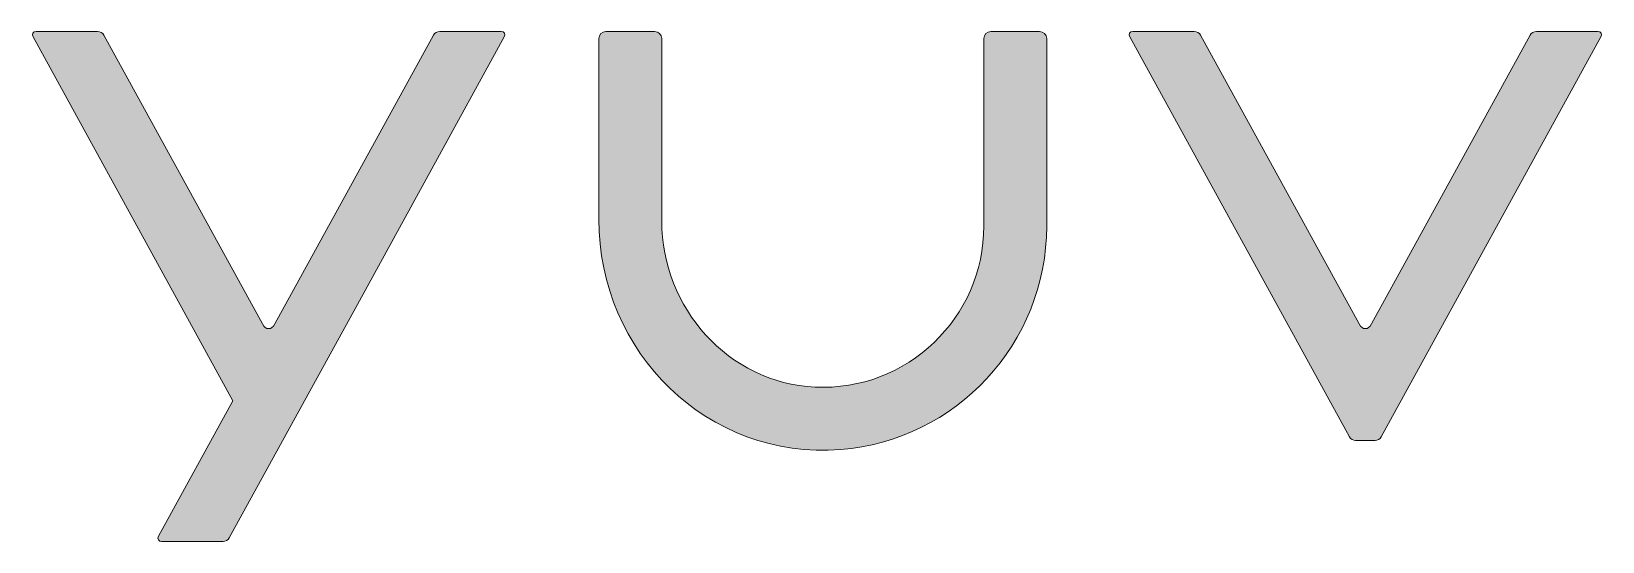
# Model space of a CAD drawing. Header units: millimetres. Extents: x 103.6 to 183.7, y -111 to -85.
import ezdxf

# ---------------------------------------------------------------- set-up
doc = ezdxf.new("R2010")
doc.units = ezdxf.units.MM
doc.header["$MEASUREMENT"] = 0
doc.layers.add('Layer 1', color=7, linetype='Continuous', lineweight=0)

msp = doc.modelspace()

# ---------------------------------------------------------------- hatches: boundary and pattern name
at = {"layer": 'Layer 1', "true_color": 0x231f20, "transparency": 33554687}
h = msp.add_hatch(color=250, dxfattribs=at)
h.dxf.hatch_style = 2
edge = h.paths.add_edge_path()
edge.add_spline(control_points=[(170.831, -105.682), (170.888, -105.786), (171.031, -105.87), (171.149, -105.87), (171.149, -105.87), (172.138, -105.87), (172.138, -105.87), (172.256, -105.87), (172.4, -105.786), (172.457, -105.682), (172.457, -105.682), (183.657, -85.307), (183.657, -85.307), (183.738, -85.159), (183.667, -85.037), (183.498, -85.037), (183.498, -85.037), (180.362, -85.037), (180.362, -85.037), (180.23, -85.037), (180.108, -85.11), (180.044, -85.226), (180.044, -85.226), (171.962, -99.93), (171.962, -99.93), (171.787, -100.248), (171.5, -100.248), (171.325, -99.93), (171.325, -99.93), (163.243, -85.226), (163.243, -85.226), (163.179, -85.11), (163.057, -85.037), (162.925, -85.037), (162.925, -85.037), (159.79, -85.037), (159.79, -85.037), (159.62, -85.037), (159.549, -85.159), (159.631, -85.307), (159.631, -85.307), (170.831, -105.682), (170.831, -105.682)], knot_values=[0, 0, 0, 0, 1, 1, 1, 2, 2, 2, 3, 3, 3, 4, 4, 4, 5, 5, 5, 6, 6, 6, 7, 7, 7, 8, 8, 8, 9, 9, 9, 10, 10, 10, 11, 11, 11, 12, 12, 12, 13, 13, 13, 14, 14, 14, 14], degree=3, periodic=0)
edge = h.paths.add_edge_path()
edge.add_spline(control_points=[(155.036, -85.037), (155.036, -85.037), (152.558, -85.037), (152.558, -85.037), (152.357, -85.037), (152.194, -85.2), (152.194, -85.4), (152.194, -85.4), (152.194, -94.944), (152.194, -94.944), (152.194, -99.601), (148.297, -103.365), (143.592, -103.145), (139.169, -102.939), (135.773, -99.112), (135.773, -94.684), (135.773, -94.684), (135.773, -85.4), (135.773, -85.4), (135.773, -85.2), (135.61, -85.037), (135.41, -85.037), (135.41, -85.037), (132.931, -85.037), (132.931, -85.037), (132.731, -85.037), (132.568, -85.2), (132.568, -85.4), (132.568, -85.4), (132.568, -94.597), (132.568, -94.597), (132.568, -101.384), (138.127, -106.86), (144.894, -106.324), (150.764, -105.859), (155.399, -100.933), (155.399, -94.944), (155.399, -94.944), (155.399, -85.4), (155.399, -85.4), (155.399, -85.2), (155.236, -85.037), (155.036, -85.037)], knot_values=[0, 0, 0, 0, 1, 1, 1, 2, 2, 2, 3, 3, 3, 4, 4, 4, 5, 5, 5, 6, 6, 6, 7, 7, 7, 8, 8, 8, 9, 9, 9, 10, 10, 10, 11, 11, 11, 12, 12, 12, 13, 13, 13, 14, 14, 14, 14], degree=3, periodic=0)
edge.add_line((155.036, -85.037), (155.036, -85.037))
edge = h.paths.add_edge_path()
edge.add_spline(control_points=[(127.591, -85.037), (127.591, -85.037), (124.456, -85.037), (124.456, -85.037), (124.323, -85.037), (124.201, -85.11), (124.137, -85.226), (124.137, -85.226), (116.055, -99.93), (116.055, -99.93), (115.88, -100.248), (115.593, -100.248), (115.418, -99.93), (115.418, -99.93), (107.336, -85.226), (107.336, -85.226), (107.272, -85.11), (107.151, -85.037), (107.018, -85.037), (107.018, -85.037), (103.883, -85.037), (103.883, -85.037), (103.714, -85.037), (103.642, -85.159), (103.724, -85.307), (103.724, -85.307), (113.91, -103.838), (113.91, -103.838), (113.91, -103.838), (110.116, -110.74), (110.116, -110.74), (110.05, -110.861), (110.137, -111.009), (110.276, -111.009), (110.276, -111.009), (113.41, -111.009), (113.41, -111.009), (113.543, -111.009), (113.665, -110.937), (113.729, -110.821), (113.729, -110.821), (120.359, -98.76), (120.359, -98.76), (120.361, -98.756), (120.358, -98.755), (120.359, -98.751), (120.359, -98.751), (127.75, -85.307), (127.75, -85.307), (127.831, -85.159), (127.76, -85.037), (127.591, -85.037)], knot_values=[0, 0, 0, 0, 1, 1, 1, 2, 2, 2, 3, 3, 3, 4, 4, 4, 5, 5, 5, 6, 6, 6, 7, 7, 7, 8, 8, 8, 9, 9, 9, 10, 10, 10, 11, 11, 11, 12, 12, 12, 13, 13, 13, 14, 14, 14, 15, 15, 15, 16, 16, 16, 17, 17, 17, 17], degree=3, periodic=0)
edge.add_line((127.591, -85.037), (127.591, -85.037))

# ---------------------------------------------------------------- linework, layer by layer
at = {"layer": 'Layer 1'}
for points, knots in [([(127.591, -85.037), (127.591, -85.037), (124.456, -85.037), (124.456, -85.037), (124.323, -85.037), (124.201, -85.11), (124.137, -85.226), (124.137, -85.226), (116.055, -99.93), (116.055, -99.93), (115.88, -100.248), (115.593, -100.248), (115.418, -99.93), (115.418, -99.93), (107.336, -85.226), (107.336, -85.226), (107.272, -85.11), (107.151, -85.037), (107.018, -85.037), (107.018, -85.037), (103.883, -85.037), (103.883, -85.037), (103.714, -85.037), (103.642, -85.159), (103.724, -85.307), (103.724, -85.307), (113.91, -103.838), (113.91, -103.838), (113.91, -103.838), (110.116, -110.74), (110.116, -110.74), (110.05, -110.861), (110.137, -111.009), (110.276, -111.009), (110.276, -111.009), (113.41, -111.009), (113.41, -111.009), (113.543, -111.009), (113.665, -110.937), (113.729, -110.821), (113.729, -110.821), (120.359, -98.76), (120.359, -98.76), (120.361, -98.756), (120.358, -98.755), (120.359, -98.751), (120.359, -98.751), (127.75, -85.307), (127.75, -85.307), (127.831, -85.159), (127.76, -85.037), (127.591, -85.037)], [0, 0, 0, 0, 1, 1, 1, 2, 2, 2, 3, 3, 3, 4, 4, 4, 5, 5, 5, 6, 6, 6, 7, 7, 7, 8, 8, 8, 9, 9, 9, 10, 10, 10, 11, 11, 11, 12, 12, 12, 13, 13, 13, 14, 14, 14, 15, 15, 15, 16, 16, 16, 17, 17, 17, 17]), ([(155.036, -85.037), (155.036, -85.037), (152.558, -85.037), (152.558, -85.037), (152.357, -85.037), (152.194, -85.2), (152.194, -85.4), (152.194, -85.4), (152.194, -94.944), (152.194, -94.944), (152.194, -99.601), (148.297, -103.365), (143.592, -103.145), (139.169, -102.939), (135.773, -99.112), (135.773, -94.684), (135.773, -94.684), (135.773, -85.4), (135.773, -85.4), (135.773, -85.2), (135.61, -85.037), (135.41, -85.037), (135.41, -85.037), (132.931, -85.037), (132.931, -85.037), (132.731, -85.037), (132.568, -85.2), (132.568, -85.4), (132.568, -85.4), (132.568, -94.597), (132.568, -94.597), (132.568, -101.384), (138.127, -106.86), (144.894, -106.324), (150.764, -105.859), (155.399, -100.933), (155.399, -94.944), (155.399, -94.944), (155.399, -85.4), (155.399, -85.4), (155.399, -85.2), (155.236, -85.037), (155.036, -85.037)], [0, 0, 0, 0, 1, 1, 1, 2, 2, 2, 3, 3, 3, 4, 4, 4, 5, 5, 5, 6, 6, 6, 7, 7, 7, 8, 8, 8, 9, 9, 9, 10, 10, 10, 11, 11, 11, 12, 12, 12, 13, 13, 13, 14, 14, 14, 14]), ([(170.831, -105.682), (170.888, -105.786), (171.031, -105.87), (171.149, -105.87), (171.149, -105.87), (172.138, -105.87), (172.138, -105.87), (172.256, -105.87), (172.4, -105.786), (172.457, -105.682), (172.457, -105.682), (183.657, -85.307), (183.657, -85.307), (183.738, -85.159), (183.667, -85.037), (183.498, -85.037), (183.498, -85.037), (180.362, -85.037), (180.362, -85.037), (180.23, -85.037), (180.108, -85.11), (180.044, -85.226), (180.044, -85.226), (171.962, -99.93), (171.962, -99.93), (171.787, -100.248), (171.5, -100.248), (171.325, -99.93), (171.325, -99.93), (163.243, -85.226), (163.243, -85.226), (163.179, -85.11), (163.057, -85.037), (162.925, -85.037), (162.925, -85.037), (159.79, -85.037), (159.79, -85.037), (159.62, -85.037), (159.549, -85.159), (159.631, -85.307), (159.631, -85.307), (170.831, -105.682), (170.831, -105.682)], [0, 0, 0, 0, 1, 1, 1, 2, 2, 2, 3, 3, 3, 4, 4, 4, 5, 5, 5, 6, 6, 6, 7, 7, 7, 8, 8, 8, 9, 9, 9, 10, 10, 10, 11, 11, 11, 12, 12, 12, 13, 13, 13, 14, 14, 14, 14])]:
    msp.add_open_spline(points, degree=3, knots=knots, dxfattribs=at)

doc.saveas('drawing.dxf')
